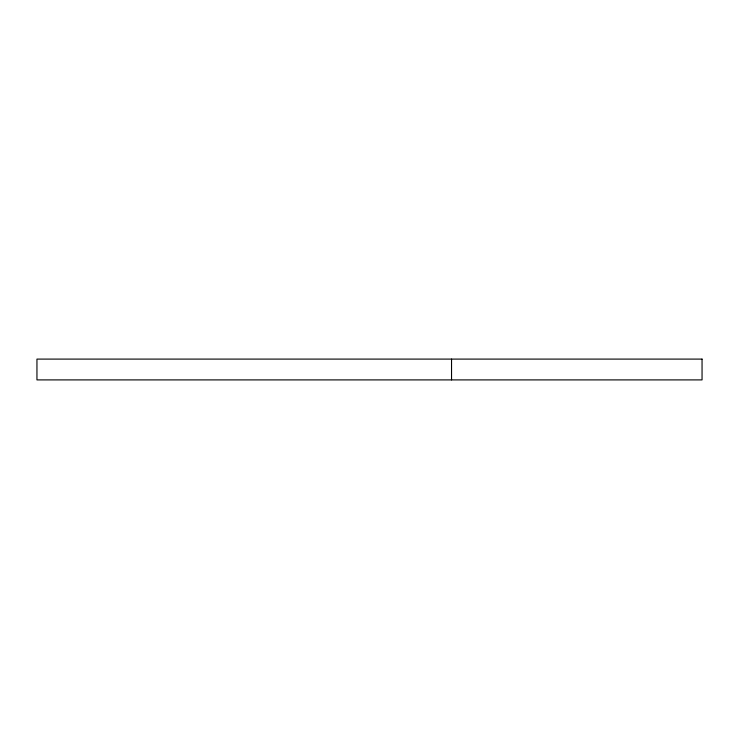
<?xml version="1.0" encoding="UTF-8"?>
<svg xmlns="http://www.w3.org/2000/svg" width="739" height="739" viewBox="0 0 739 739"><rect width="100%" height="100%" fill="white"/><g stroke="black" fill="none" stroke-linecap="round" stroke-linejoin="round"><path stroke-width="1.11" d="M451.538 359.099L451.538 379.901M702.05 359.099L36.95 359.099L36.95 379.901L702.05 379.901L702.05 359.099"/></g></svg>
